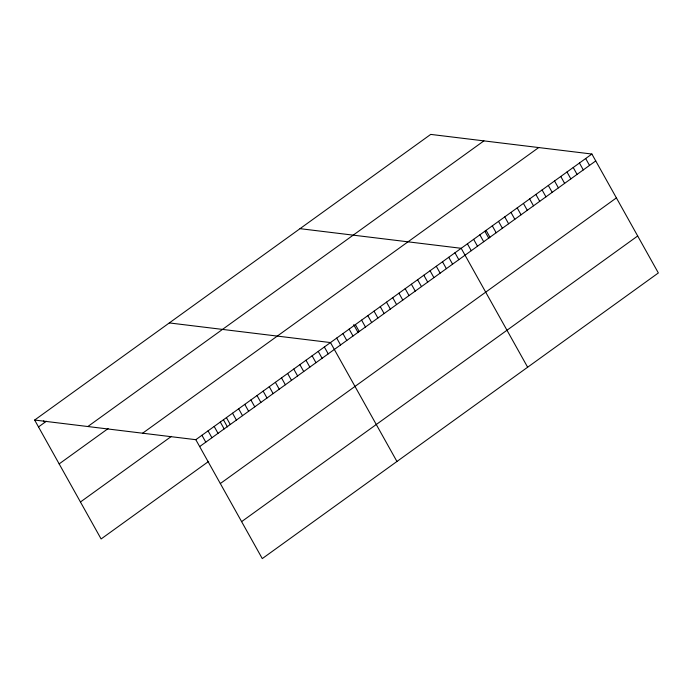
<?xml version="1.0" encoding="UTF-8"?>
<svg xmlns="http://www.w3.org/2000/svg" width="693" height="693" viewBox="0 0 693 693"><rect width="100%" height="100%" fill="white"/><g stroke="black" fill="none" stroke-linecap="round" stroke-linejoin="round"><path stroke-width="1.04" d="M34.65 420.045L430.725 134.399L591.891 154.037L658.35 272.955L262.275 558.601L195.816 439.691L34.65 420.045L101.109 538.963L208.662 461.391M38.496 426.931L46.37 421.257M87.838 426.524L483.913 140.878M59.156 463.903L108.125 428.586M142.628 433.203L538.704 147.557M80.449 501.992L171.388 436.399M195.816 439.691L591.891 154.037M199.662 446.578L595.737 160.932M220.331 483.541L616.406 197.895M241.614 521.63L637.69 235.984M300.017 228.664L461.191 248.302L527.642 367.221M169.317 322.929L330.483 342.567L396.942 461.477M585.672 158.532L589.518 165.419M579.443 163.02L583.289 169.906M573.224 167.507L577.07 174.393M566.995 171.994L570.841 178.881M560.776 176.481L564.622 183.368M554.547 180.977L558.393 187.864M548.328 185.464L552.174 192.351M542.099 189.951L545.945 196.838M535.88 194.438L539.726 201.325M529.651 198.926L533.497 205.812M523.432 203.413L527.278 210.308M517.203 207.909L521.049 214.795M510.984 212.396L514.83 219.283M504.755 216.883L508.601 223.77M498.536 221.37L502.382 228.257M492.307 225.857L496.153 232.744M486.088 230.353L489.934 237.24M484.883 231.306L488.825 238.349M479.859 234.84L483.705 241.727M473.64 239.328L477.486 246.214M467.411 243.815L471.257 250.701M454.963 252.789L458.809 259.684M448.735 257.285L452.59 264.172M442.515 261.772L446.361 268.659M436.287 266.259L440.142 273.146M430.067 270.746L433.913 277.633M423.839 275.234L427.694 282.12M417.619 279.729L421.465 286.616M411.391 284.217L415.246 291.103M405.171 288.704L409.017 295.59M398.943 293.191L402.798 300.078M392.723 297.678L396.569 304.565M386.495 302.165L390.35 309.052M380.275 306.661L384.121 313.548M374.047 311.148L377.902 318.035M367.827 315.636L371.673 322.522M361.599 320.123L365.454 327.009M355.379 324.61L359.225 331.497M353.69 324.688L358.116 332.614M349.151 329.106L353.006 335.992M342.931 333.593L346.777 340.48M336.703 338.08L340.558 344.967M324.359 346.985L328.213 353.872M318.243 351.394L322.089 358.281M312.119 355.812L315.965 362.699M305.994 360.23L309.849 367.117M299.878 364.639L303.725 371.526M293.754 369.057L297.6 375.944M287.638 373.466L291.484 380.353M281.514 377.884L285.36 384.771M275.39 382.302L279.244 389.189M269.274 386.711L273.12 393.598M263.149 391.129L266.996 398.016M257.025 395.538L260.88 402.434M250.909 399.956L254.755 406.843M244.785 404.374L248.631 411.261M238.661 408.783L242.515 415.67M232.545 413.201L236.391 420.088M226.42 417.619L230.275 424.506M223.475 419.837L227.408 426.879M220.305 422.028L224.151 428.915M214.18 426.446L218.026 433.333M208.056 430.855L211.911 437.742M201.94 435.273L205.786 442.16M43.659 420.798L44.621 422.522"/></g></svg>
